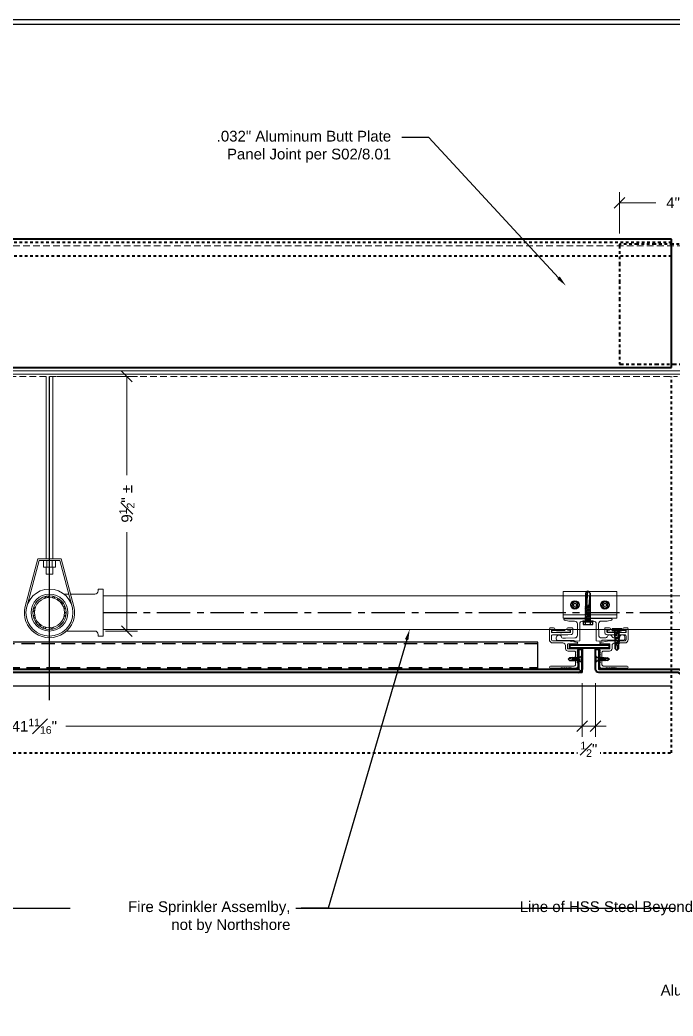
# Model space of a CAD drawing. Header units: inches. Extents: x -301 to 39679, y -468 to 370.
# Drawn here: x 547.36 to 571.7, y 8.37 to 45.5 of the extents above; entities that cross this region are included whole.
import ezdxf
from ezdxf import colors
from ezdxf.entities.mleader import LeaderData, LeaderLine
from ezdxf.enums import TextEntityAlignment as Align
from ezdxf.math import Vec2, Vec3

# ---------------------------------------------------------------- set-up
doc = ezdxf.new("R2010")
doc.units = ezdxf.units.IN
doc.header["$MEASUREMENT"] = 0
for name, pattern in [('CENTER', [2, 1.25, -0.25, 0.25, -0.25]), ('DASHED', [0.75, 0.5, -0.25]), ('DASHED2', [0.375, 0.25, -0.125]), ('HIDDEN2', [0.1875, 0.125, -0.0625]), ('PHANTOM2', [1.25, 0.625, -0.125, 0.125, -0.125, 0.125, -0.125])]:
    doc.linetypes.add(name, pattern=pattern)
doc.layers.get('Defpoints').update_dxf_attribs({"color": 3})
doc.layers.add('NSE-Border', color=156, linetype='Continuous', plot=False)
doc.layers.add('NSE-Construction', color=86, linetype='Continuous', plot=False)
for name, color, linetype, lineweight in [('NSE-By_Others', 252, 'Continuous', 0), ('NSE-Call-Outs', 51, 'Continuous', 13), ('NSE-Dimensions', 51, 'Continuous', 13), ('NSE-Flashing 01', 2, 'Continuous', 40), ('NSE-Furring 01', 30, 'Continuous', 18), ('NSE-Hardware', 111, 'Continuous', 25), ('NSE-Panels 01', 1, 'Continuous', 40), ('NSE-Title', 51, 'Continuous', 9)]:
    doc.layers.add(name, color=color, linetype=linetype, lineweight=lineweight)
doc.layers.add('NSE-Detail Border', color=7, linetype='Continuous')
doc.styles.add('004 - NSSM - Standard', font='arial.ttf', dxfattribs={"height": 0.4})
doc.styles.add('008 - NSSM - Standard', font='arial.ttf', dxfattribs={"height": 0.8})
doc.styles.add('3_0-0_TEXT', font='simplex.shx', dxfattribs={"width": 0.7, "height": 0.375})
doc.dimstyles.new('$$$FASTENER$$$', dxfattribs={"dimtxt": 0.375, "dimasz": 0, "dimexe": 0, "dimexo": 0, "dimgap": 0, "dimtad": 0, "dimtih": 1, "dimtoh": 1, "dimdec": 4, "dimzin": 3, "dimdsep": 46, "dimlunit": 4, "dimtxsty": '3_0-0_TEXT', "dimblk": 'NONE', "dimcen": 0, "dimclrd": 256, "dimclre": 256, "dimclrt": 256, "dimadec": 0, "dimazin": 0, "dimtfac": 0.375, "dimtdec": 4, "dimtofl": 0, "dimtmove": 1, "dimatfit": 3, "dimldrblk": 'NONE', "dimfxl": 1, "dimtolj": 1, "dimtzin": 0, "dimarcsym": 0})
doc.dimstyles.new('004 - NSSM - Standard', dxfattribs={"dimtxt": 0.4, "dimasz": 0.4, "dimexe": 0.4, "dimexo": 0.4, "dimgap": 0.4, "dimtad": 0, "dimtih": 1, "dimtoh": 1, "dimdec": 4, "dimzin": 3, "dimdsep": 46, "dimlunit": 4, "dimtxsty": '004 - NSSM - Standard', "dimblk": 'OBLIQUE', "dimcen": 0.4, "dimclrd": 256, "dimclre": 256, "dimclrt": 256, "dimadec": 0, "dimazin": 0, "dimtfac": 0.7, "dimtdec": 4, "dimtmove": 1, "dimatfit": 2, "dimfxl": 1, "dimtfill": 1, "dimtfillclr": 11, "dimfrac": 1, "dimtolj": 1, "dimtzin": 0, "dimlwd": 0, "dimlwe": 0, "dimarcsym": 0})
doc.dimstyles.new('004 - NSSM - Standard$0', dxfattribs={"dimtxt": 0.4, "dimasz": 0.4, "dimexe": 0.4, "dimexo": 0.4, "dimgap": 0.4, "dimtad": 0, "dimdec": 4, "dimzin": 3, "dimdsep": 46, "dimlunit": 5, "dimtxsty": '004 - NSSM - Standard', "dimblk": 'OBLIQUE', "dimcen": 0.4, "dimclrd": 256, "dimclre": 256, "dimclrt": 256, "dimazin": 0, "dimtfac": 0.7, "dimtdec": 4, "dimtmove": 1, "dimatfit": 2, "dimfxl": 1, "dimtfill": 1, "dimtfillclr": 11, "dimfrac": 1, "dimtolj": 1, "dimtzin": 0, "dimlwd": 0, "dimlwe": 0, "dimarcsym": 0})
pattern_1 = [(45, (0, 1.5), (-0.13258252, 0.13258252), []), (45, (0.08839, 1.5), (-0.13258252, 0.13258252), [])]

# ---------------------------------------------------------------- blocks, each defined once
blk = doc.blocks.new('*U338')
blk.add_wipeout([(32.6456, 1.1293), (32.6456, 0), (0, 0), (0, 11.3125), (32.6875, 11.3125), (32.6875, 0), (32.6456, 0), (32.6456, 11.2706), (0.0419, 11.2706), (0.0419, 1.1293)])
at = {"layer": 'Defpoints', "ltscale": 0.0625}
blk.add_lwpolyline([(0.0419, 1.1293), (32.6456, 1.1293), (32.6456, 11.2706), (0.0419, 11.2706)], close=True, dxfattribs=at)
at = {"layer": 'NSE-Border', "ltscale": 0.0625}
blk.add_lwpolyline([(0, 0), (32.6875, 0), (32.6875, 11.3125), (0, 11.3125)], close=True, dxfattribs=at)
at = {"layer": 'Defpoints', "style": '008 - NSSM - Standard'}
blk.add_attdef('DETAIL_NUMBER', text='', height=0.2179, dxfattribs=at).set_placement((0.625, 0.5668), align=Align.MIDDLE_CENTER)
at = {"layer": 'NSE-Title', "style": '004 - NSSM - Standard'}
for tag, p in [('DETAIL_DESCRIPTION', (1.1292, 0.6197)), ('ARCH_REF', (2.1968, 0.3884))]:
    blk.add_attdef(tag, p, '', height=0.1341, dxfattribs=at)
blk = doc.blocks.new('*U110')
at = {"linetype": 'Continuous'}
blk.add_lwpolyline([(0.642, -1.543), (0.77, -1.543, 0.414214), (0.9, -1.413), (0.9, -1.041, -0.414214), (1, -0.941), (1.109, -0.941, 0.414214), (1.205, -0.845), (1.205, -0.616, -0.414214), (1.255, -0.566), (1.71, -0.566, -0.414214), (1.76, -0.616), (1.76, -1.503, 1), (1.84, -1.503), (1.84, -1.121, 0.302776), (1.827, -1.103, -0.666667), (1.827, -1.08, 0.666667), (1.827, -1.043, -0.666667), (1.827, -1.02, 0.666667), (1.827, -0.983, -0.666667), (1.827, -0.96, 0.666667), (1.827, -0.923, -0.666667), (1.827, -0.9, 0.666667), (1.827, -0.863, -0.666667), (1.827, -0.84, 0.666667), (1.827, -0.803, -0.666667), (1.827, -0.78, 0.666667), (1.827, -0.743, -0.666667), (1.827, -0.72, 0.302776), (1.84, -0.701), (1.84, -0.539, 0.198912), (1.835, -0.528), (1.797, -0.491, 0.198912), (1.786, -0.486), (1.654, -0.486, 0.302776), (1.636, -0.498, -0.666667), (1.612, -0.498, 0.666667), (1.576, -0.498, -0.666667), (1.552, -0.498, 0.666667), (1.516, -0.498, -0.666667), (1.492, -0.498, 0.666667), (1.456, -0.498, -0.666667), (1.432, -0.498, 0.666667), (1.396, -0.498, -0.666667), (1.372, -0.498, 0.666667), (1.336, -0.498, -0.666667), (1.312, -0.498, 0.666667), (1.276, -0.498, -0.666667), (1.252, -0.498, 0.666667), (1.216, -0.498, -0.666667), (1.192, -0.498, 0.302776), (1.174, -0.486), (1.141, -0.486, 0.414214), (1.125, -0.502), (1.125, -0.845, -0.414214), (1.109, -0.861), (0.948, -0.861, -0.414214), (0.932, -0.845), (0.932, -0.58, 0.045635), (0.931, -0.577), (0.917, -0.5, 0.832406), (0.883, -0.5), (0.82, -0.843, 0.045635), (0.82, -0.845), (0.82, -1.413, -0.414214), (0.77, -1.463), (0.642, -1.463, -0.414214), (0.592, -1.413), (0.592, -0.861, 0.01996), (0.592, -0.86), (0.581, -0.719, 0.391021), (0.531, -0.673), (0.354, -0.673, 0.414214), (0.338, -0.689), (0.338, -0.849, 1), (0.418, -0.849), (0.418, -0.769, -0.414214), (0.434, -0.753), (0.496, -0.753, -0.414214), (0.512, -0.769), (0.512, -1.086, 0.262938), (0.52, -1.1, -0.564932), (0.52, -1.125, 0.262938), (0.512, -1.139), (0.512, -1.447, -0.414214), (0.496, -1.463), (0.434, -1.463, -0.414214), (0.418, -1.447), (0.418, -1.383, 1), (0.338, -1.383), (0.338, -1.493, 0.414214), (0.388, -1.543), (0.706, -1.543)], format="xyb", dxfattribs=at)
at = {"linetype": 'DASHED', "lineweight": 0, "transparency": 16777216}
blk.add_lwpolyline([(0.496, -0.772), (0.496, -1.452), (0.434, -1.452), (0.434, -0.772)], close=True, dxfattribs=at)
blk = doc.blocks.new('*U158')
at = {"transparency": 16777216}
blk.add_lwpolyline([(0.798, -0.617), (0.806, -0.625), (0.798, -0.632), (0.806, -0.64), (0.798, -0.647), (0.806, -0.655), (0.798, -0.662), (0.806, -0.67), (0.798, -0.677), (0.806, -0.685), (0.798, -0.692), (0.806, -0.7), (0.798, -0.707), (0.806, -0.715), (0.798, -0.722), (0.806, -0.73), (0.798, -0.737), (0.806, -0.745), (0.798, -0.752), (0.806, -0.76), (0.798, -0.767), (0.806, -0.775), (0.798, -0.782), (0.806, -0.79), (0.798, -0.797), (0.806, -0.805), (0.798, -0.812), (0.806, -0.82), (0.798, -0.827), (0.806, -0.835), (0.798, -0.842), (0.806, -0.85), (0.798, -0.857), (0.806, -0.865), (0.798, -0.872), (0.806, -0.88), (0.798, -0.887), (0.806, -0.895), (0.798, -0.902), (0.806, -0.91), (0.798, -0.917), (0.806, -0.925), (0.798, -0.932), (0.806, -0.94), (0.798, -0.947), (0.806, -0.955), (0.798, -0.962), (0.806, -0.97), (0.798, -0.977), (0.806, -0.985), (0.798, -0.992), (0.806, -1), (0.798, -1.007), (0.806, -1.015), (0.798, -1.022), (0.806, -1.03), (0.798, -1.037), (0.806, -1.045), (0.798, -1.052), (0.806, -1.06), (0.798, -1.067), (0.806, -1.075), (0.798, -1.082), (0.806, -1.09), (0.798, -1.097), (0.806, -1.105), (0.798, -1.112), (0.806, -1.12), (0.798, -1.127), (0.806, -1.135), (0.798, -1.142), (0.806, -1.15), (0.798, -1.157), (0.806, -1.165), (0.806, -1.187), (0.789, -1.35, -0.383421), (0.761, -1.375), (0.716, -1.375, -0.918526), (0.679, -1.179, 0.337188), (0.716, -1.131), (0.716, -0.948, 0.337188), (0.679, -0.9, -0.760886), (0.679, -0.707, 0.337188), (0.716, -0.659), (0.716, -0.497, 0.414214), (0.616, -0.397), (0.19, -0.397, 0.414214), (0.09, -0.497), (0.09, -0.71), (0.055, -0.875, -0.900068), (0, -0.87), (0, -0.015, 1), (0, 0.015), (0, 0.87, -0.900068), (0.055, 0.875), (0.09, 0.71), (0.09, 0.497, 0.414214), (0.19, 0.397), (0.616, 0.397, 0.414214), (0.716, 0.497), (0.716, 0.835, 1), (0.716, 0.855), (0.716, 0.869, 1), (0.716, 0.889), (0.716, 0.943, 0.337188), (0.679, 0.991, -0.873386), (0.706, 1.187), (0.761, 1.187, -0.383421), (0.789, 1.163), (0.806, 1), (0.806, 0.513), (0.836, 0.513), (0.836, 0.397), (0.825, 0.307), (0.19, 0.307, 0.414214), (0.09, 0.207), (0.09, 0.015, 1), (0.09, -0.015), (0.09, -0.207, 0.414214), (0.19, -0.307), (0.825, -0.307), (0.836, -0.397), (0.836, -0.513), (0.806, -0.513), (0.806, -0.55), (0.798, -0.557), (0.806, -0.565), (0.798, -0.572), (0.806, -0.58), (0.798, -0.587), (0.806, -0.595), (0.798, -0.602), (0.806, -0.61)], format="xyb", close=True, dxfattribs=at)
blk = doc.blocks.new('_None')
blk = doc.blocks.new('_Oblique')
at = {"color": 0, "linetype": 'ByBlock', "lineweight": -2}
blk.add_line((-0.5, -0.5), (0.5, 0.5), dxfattribs=at)
blk = doc.blocks.new('*D361')
at = {"layer": 'Defpoints', "color": 0, "transparency": 16777216}
for p in [(526.607, 21.175), (568.308, 21.177), (568.308, 19.176)]:
    blk.add_point(p, dxfattribs=at)
at = {"layer": 'NSE-Dimensions', "lineweight": 0, "transparency": 16777216}
for p, q in [((526.607, 20.775), (526.607, 18.776)), ((568.308, 20.777), (568.308, 18.776)), ((526.607, 19.176), (545.845, 19.176)), ((568.308, 19.176), (549.07, 19.176))]:
    blk.add_line(p, q, dxfattribs=at)
at = {"layer": 'NSE-Dimensions', "lineweight": 0, "transparency": 16777216, "xscale": 0.4, "yscale": 0.4, "zscale": 0.4, "rotation": 180}
blk.add_blockref('_Oblique', (526.607, 19.176), dxfattribs=at)
at = {"layer": 'NSE-Dimensions', "lineweight": 0, "transparency": 16777216, "xscale": 0.4, "yscale": 0.4, "zscale": 0.4}
blk.add_blockref('_Oblique', (568.308, 19.176), dxfattribs=at)
at = {"layer": 'NSE-Dimensions', "transparency": 16777216, "insert": (547.457, 19.176), "char_height": 0.4, "attachment_point": 5, "style": '004 - NSSM - Standard', "bg_fill": 3, "box_fill_scale": 1.25, "bg_fill_color": 256, "bg_fill_true_color": 13158600, "bg_fill_transparency": 0}
blk.add_mtext('\\A1;FV 41{\\H0.7x;\\S11#16;}"', dxfattribs=at)
blk = doc.blocks.new('*U374')
blk.add_lwpolyline([(0, 0), (37.81, 0), (37.81, 1), (0, 1)], close=True)
at = {"linetype": 'DASHED'}
blk.add_lwpolyline([(0, 0.062), (37.81, 0.062), (37.81, 0.938), (0, 0.938)], close=True, dxfattribs=at)
blk = doc.blocks.new('*D359')
at = {"layer": 'Defpoints', "color": 0, "transparency": 16777216}
for p in [(568.308, 21.181), (568.808, 21.175), (568.808, 19.176)]:
    blk.add_point(p, dxfattribs=at)
at = {"layer": 'NSE-Dimensions', "lineweight": 0, "transparency": 16777216}
for p, q in [((568.308, 20.781), (568.308, 18.776)), ((568.808, 20.775), (568.808, 18.776)), ((568.308, 19.176), (567.908, 19.176)), ((568.308, 19.176), (568.808, 19.176)), ((568.808, 19.176), (569.208, 19.176))]:
    blk.add_line(p, q, dxfattribs=at)
at = {"layer": 'NSE-Dimensions', "lineweight": 0, "transparency": 16777216, "xscale": 0.4, "yscale": 0.4, "zscale": 0.4}
blk.add_blockref('_Oblique', (568.308, 19.176), dxfattribs=at)
at = {"layer": 'NSE-Dimensions', "lineweight": 0, "transparency": 16777216, "xscale": 0.4, "yscale": 0.4, "zscale": 0.4, "rotation": 180}
blk.add_blockref('_Oblique', (568.808, 19.176), dxfattribs=at)
at = {"layer": 'NSE-Dimensions', "transparency": 16777216, "insert": (568.558, 18.314), "char_height": 0.4, "attachment_point": 5, "style": '004 - NSSM - Standard', "bg_fill": 3, "box_fill_scale": 1.25, "bg_fill_color": 256, "bg_fill_true_color": 13158600, "bg_fill_transparency": 0}
blk.add_mtext('\\A1;{\\H0.7x;\\S1#2;}"', dxfattribs=at)
blk = doc.blocks.new('*D363')
at = {"layer": 'Defpoints', "color": 0, "transparency": 16777216}
for p in [(548.332, 32.208), (550.145, 22.723), (551.341, 22.723)]:
    blk.add_point(p, dxfattribs=at)
at = {"layer": 'NSE-Dimensions', "lineweight": 0, "transparency": 16777216}
for p, q in [((548.732, 32.208), (551.741, 32.208)), ((551.341, 32.208), (551.341, 28.529)), ((551.341, 22.723), (551.341, 26.402)), ((550.545, 22.723), (551.741, 22.723))]:
    blk.add_line(p, q, dxfattribs=at)
at = {"layer": 'NSE-Dimensions', "lineweight": 0, "transparency": 16777216, "xscale": 0.4, "yscale": 0.4, "zscale": 0.4}
for p, rotation in [((551.341, 32.208), 90), ((551.341, 22.723), 270)]:
    blk.add_blockref('_Oblique', p, dxfattribs=dict(at, rotation=rotation))
at = {"layer": 'NSE-Dimensions', "transparency": 16777216, "insert": (551.341, 27.466), "char_height": 0.4, "attachment_point": 5, "rotation": 90, "style": '004 - NSSM - Standard', "bg_fill": 3, "box_fill_scale": 1.25, "bg_fill_color": 256, "bg_fill_true_color": 13158600, "bg_fill_transparency": 0}
blk.add_mtext('\\A1;9{\\H0.7x;\\S1#2;}" %%P', dxfattribs=at)
blk = doc.blocks.new('Bolt Head')
blk.add_lwpolyline([(0.25, 0), (0.125, 0.217), (-0.125, 0.217), (-0.25, 0), (-0.125, -0.217), (0.125, -0.217)], close=True)
for radius in [0.312, 0.125]:
    blk.add_circle((0, 0), radius)
blk = doc.blocks.new('*D397')
at = {"layer": 'Defpoints', "color": 0, "transparency": 16777216}
for p in [(569.7, 38.684), (569.7, 37.137), (573.7, 37.137)]:
    blk.add_point(p, dxfattribs=at)
at = {"layer": 'NSE-Dimensions', "lineweight": 0, "transparency": 16777216}
for p, q in [((569.7, 37.537), (569.7, 39.084)), ((573.7, 37.537), (573.7, 39.084)), ((569.7, 38.684), (571.062, 38.684)), ((573.7, 38.684), (572.338, 38.684))]:
    blk.add_line(p, q, dxfattribs=at)
at = {"layer": 'NSE-Dimensions', "lineweight": 0, "transparency": 16777216, "xscale": 0.4, "yscale": 0.4, "zscale": 0.4, "rotation": 180}
blk.add_blockref('_Oblique', (569.7, 38.684), dxfattribs=at)
at = {"layer": 'NSE-Dimensions', "lineweight": 0, "transparency": 16777216, "xscale": 0.4, "yscale": 0.4, "zscale": 0.4}
blk.add_blockref('_Oblique', (573.7, 38.684), dxfattribs=at)
at = {"layer": 'NSE-Dimensions', "transparency": 16777216, "insert": (571.7, 38.684), "char_height": 0.4, "attachment_point": 5, "style": '004 - NSSM - Standard', "bg_fill": 3, "box_fill_scale": 1.25, "bg_fill_color": 256, "bg_fill_true_color": 13158600, "bg_fill_transparency": 0}
blk.add_mtext('\\A1;4"', dxfattribs=at)
blk = doc.blocks.new('*U31')
for points in [[(-0.011, 0.18), (-0.011, -0.18)], [(0.052, -0.18), (0.052, 0.18)]]:
    blk.add_lwpolyline(points)
for centre, start, end in [((0.02, 0.117), 63.732, 116.268), ((0.02, -0.117), 243.732, 296.268)]:
    blk.add_arc(centre, 0.0706, start, end)
for points in [[(0.052, 0.065), (0.735, 0.065), (0.802, 0), (0.735, -0.065), (0.052, -0.065), (0.052, 0.065)], [(0.735, 0.065), (0.607, 0.037), (0.569, 0), (0.607, -0.037), (0.735, -0.065)], [(0.607, 0.037), (0.802, 0)]]:
    blk.add_leader(points, dimstyle='$$$FASTENER$$$')
at = {"has_arrowhead": 0}
for points in [[(0.081, 0.065), (0.089, 0.095), (0.14, -0.095), (0.148, -0.065)], [(0.143, 0.065), (0.151, 0.095), (0.202, -0.095), (0.21, -0.065)], [(0.206, 0.065), (0.214, 0.095), (0.265, -0.095), (0.273, -0.065)], [(0.268, 0.065), (0.276, 0.095), (0.327, -0.095), (0.335, -0.065)], [(0.331, 0.065), (0.339, 0.095), (0.39, -0.095), (0.398, -0.065)], [(0.393, 0.065), (0.401, 0.095), (0.452, -0.095), (0.46, -0.065)], [(0.456, 0.065), (0.464, 0.095), (0.515, -0.095), (0.523, -0.065)], [(0.518, 0.065), (0.526, 0.095), (0.577, -0.095), (0.585, -0.065)], [(0.052, 0), (0.077, -0.095), (0.085, -0.065)]]:
    blk.add_leader(points, dimstyle='$$$FASTENER$$$', dxfattribs=at)
blk = doc.blocks.new('*U30')
blk.add_lwpolyline([(0.035, -0.125), (0.035, 0.125), (0.052, 0.125), (0.052, -0.125)], close=True)
for points in [[(0.052, 0.11), (0.136, 0.05), (0.5, 0.05), (0.552, 0), (0.5, -0.05), (0.136, -0.05), (0.052, -0.11), (0.052, 0.11)], [(0.5, 0.05), (0.402, 0.029), (0.373, 0), (0.402, -0.029), (0.5, -0.05)], [(0.402, 0.029), (0.552, 0)]]:
    blk.add_leader(points, dimstyle='$$$FASTENER$$$')
at = {"has_arrowhead": 0}
for points in [[(0.143, 0.05), (0.148, 0.069), (0.184, -0.063), (0.187, -0.051)], [(0.175, 0.05), (0.18, 0.069), (0.215, -0.063), (0.218, -0.051)], [(0.206, 0.05), (0.211, 0.069), (0.246, -0.063), (0.25, -0.051)], [(0.237, 0.05), (0.242, 0.069), (0.278, -0.063), (0.281, -0.051)], [(0.268, 0.05), (0.273, 0.069), (0.309, -0.063), (0.312, -0.051)], [(0.3, 0.05), (0.305, 0.069), (0.34, -0.063), (0.343, -0.051)], [(0.331, 0.05), (0.336, 0.069), (0.371, -0.063), (0.375, -0.051)], [(0.362, 0.05), (0.367, 0.069), (0.403, -0.063), (0.406, -0.051)], [(0.136, 0), (0.153, -0.063), (0.156, -0.051)]]:
    blk.add_leader(points, dimstyle='$$$FASTENER$$$', dxfattribs=at)
blk = doc.blocks.new('*U372')
blk.add_lwpolyline([(41.576, -0.123), (0.125, -0.125), (0.125, -0.876), (0, -0.876), (0, -0.125, -0.414214), (0.125, 0), (41.576, 0.002, -0.414214), (41.701, -0.123)], format="xyb")
blk.add_lwpolyline([(41.576, -0.123), (41.576, -0.874), (41.701, -0.873), (41.701, -0.123)])
at = {"layer": 'Defpoints'}
for p, q in [((0, 0), (0.185, -0.185)), ((41.701, 0.002), (41.516, -0.183)), ((0.125, -0.876), (0.178, -0.876)), ((41.576, -0.874), (41.523, -0.874))]:
    blk.add_line(p, q, dxfattribs=at)
for points in [[(0.125, 0), (0, 0), (0, -0.125)], [(41.576, 0.002), (41.701, 0.002), (41.701, -0.123)]]:
    blk.add_lwpolyline(points, dxfattribs=at)
at = {"layer": 'NSE-Hardware', "xscale": -1, "rotation": 180}
blk.add_blockref('*U30', (-0.035, -0.501), dxfattribs=at)
at = {"layer": 'NSE-Hardware', "xscale": -1}
blk.add_blockref('*U30', (41.736, -0.499), dxfattribs=at)
blk = doc.blocks.new('*U149')
for p, q in [((-0.061, 0.09), (0.028, 0.09)), ((-0.061, -0.09), (0.028, -0.09))]:
    blk.add_line(p, q)
for points in [[(0.028, 0.181), (-0.061, 0.181, 0.414214), (-0.073, 0.168), (-0.073, -0.168, 0.414214), (-0.061, -0.18), (0.028, -0.18)], [(-0.073, 0.103, 0.414214), (-0.061, 0.09, 0.414214), (-0.073, 0.078)], [(-0.073, -0.078, 0.414214), (-0.061, -0.09, 0.414214), (-0.073, -0.103)]]:
    blk.add_lwpolyline(points, format="xyb")
blk.add_lwpolyline([(0.052, 0.196), (0.028, 0.196), (0.028, -0.196), (0.052, -0.196)], close=True)
for points in [[(0.052, 0.08), (1.094, 0.08), (1.177, 0), (1.094, -0.08), (0.052, -0.08), (0.052, 0.08)], [(1.094, 0.08), (0.628, 0.038), (0.59, 0), (0.628, -0.038), (1.094, -0.08)], [(0.628, 0.038), (1.177, 0)]]:
    blk.add_leader(points, dimstyle='$$$FASTENER$$$')
at = {"has_arrowhead": 0}
for points in [[(0.057, 0.08), (0.064, 0.108), (0.122, -0.108), (0.13, -0.08)], [(0.099, 0.08), (0.106, 0.108), (0.164, -0.108), (0.171, -0.08)], [(0.14, 0.08), (0.148, 0.108), (0.206, -0.108), (0.213, -0.08)], [(0.182, 0.08), (0.189, 0.108), (0.247, -0.108), (0.255, -0.08)], [(0.224, 0.08), (0.231, 0.108), (0.289, -0.108), (0.296, -0.08)], [(0.265, 0.08), (0.273, 0.108), (0.331, -0.108), (0.338, -0.08)], [(0.307, 0.08), (0.314, 0.108), (0.372, -0.108), (0.38, -0.08)], [(0.349, 0.08), (0.356, 0.108), (0.414, -0.108), (0.421, -0.08)], [(0.39, 0.08), (0.398, 0.108), (0.456, -0.108), (0.463, -0.08)], [(0.432, 0.08), (0.439, 0.108), (0.497, -0.108), (0.505, -0.08)], [(0.474, 0.08), (0.481, 0.108), (0.539, -0.108), (0.546, -0.08)], [(0.515, 0.08), (0.523, 0.108), (0.581, -0.108), (0.588, -0.08)], [(0.557, 0.08), (0.564, 0.108), (0.622, -0.108), (0.63, -0.08)], [(0.599, 0.08), (0.606, 0.108), (0.664, -0.108), (0.671, -0.08)], [(0.052, 0), (0.081, -0.108), (0.088, -0.08)]]:
    blk.add_leader(points, dimstyle='$$$FASTENER$$$', dxfattribs=at)

msp = doc.modelspace()

# ---------------------------------------------------------------- hatches: boundary and pattern name
at = {"layer": 'NSE-By_Others'}
h = msp.add_hatch(dxfattribs=at)
h.set_pattern_fill('ANSI32', color=256, scale=0.5)
h.set_pattern_definition(pattern_1)
h.paths.add_polyline_path([(548.45744, 23.97323), (548.45744, 24.03573, 0.41421356), (547.83244, 23.41073, 0.41421356), (548.45744, 22.78573), (548.45744, 22.84823, -0.41421356), (547.89494, 23.41073, -0.41421356)])
h = msp.add_hatch(dxfattribs=at)
h.set_pattern_fill('ANSI32', color=256, scale=0.5)
h.set_pattern_definition(pattern_1)
h.paths.add_polyline_path([(548.45744, 24.03573), (548.45744, 23.97323, -0.41421356), (549.01994, 23.41073, -0.41421356), (548.45744, 22.84823), (548.45744, 22.78573, 0.41421356), (549.08244, 23.41073, 0.41421356)])

# ---------------------------------------------------------------- linework, layer by layer
at = {"layer": 'NSE-By_Others', "linetype": 'DASHED2'}
for p, q in [((577.34944, 37.07568), (526.7122, 37.07568)), ((525.96258, 32.20834), (571.86312, 32.20834))]:
    msp.add_line(p, q, dxfattribs=at)
at = {"layer": 'NSE-By_Others', "linetype": 'Continuous'}
for p, q in [((575.28997, 32.42051), (526.4622, 32.42051)), ((575.28034, 32.29544), (523.4622, 32.29544))]:
    msp.add_line(p, q, dxfattribs=at)
at = {"layer": 'NSE-By_Others'}
for p, q in [((548.33244, 25.41073), (548.33244, 32.20834)), ((548.58244, 25.41073), (548.58244, 32.20834)), ((547.54793, 23.63811), (548.01994, 25.41073)), ((547.60833, 23.62203), (548.06798, 25.34823)), ((548.01994, 25.41073), (548.89494, 25.41073)), ((548.06798, 25.34823), (548.84691, 25.34823)), ((548.35859, 25.34823), (548.35859, 25.09823)), ((548.5563, 25.34823), (548.5563, 25.09823)), ((549.30656, 23.62203), (548.84691, 25.34823)), ((549.36695, 23.63811), (548.89494, 25.41073)), ((548.33244, 24.84823), (548.33244, 25.09823)), ((548.58244, 24.84823), (548.58244, 25.09823)), ((548.33244, 24.84823), (548.58244, 24.84823)), ((550.26994, 24.28573), (550.45744, 24.28573)), ((550.26994, 24.28573), (550.26994, 24.22323)), ((550.45744, 24.28573), (550.45744, 22.53573)), ((548.99871, 24.09823), (549.17975, 24.09823)), ((549.24443, 24.09823), (550.14494, 24.09823)), ((550.45744, 24.03573), (574.15173, 24.03573)), ((549.09482, 22.72323), (550.14494, 22.72323)), ((550.45744, 22.78573), (574.14557, 22.78573)), ((550.26994, 22.59823), (550.26994, 22.53573)), ((550.26994, 22.53573), (550.45744, 22.53573))]:
    msp.add_line(p, q, dxfattribs=at)
msp.add_lwpolyline([(548.67666, 25.09823), (548.23823, 25.09823), (548.23823, 25.34823), (548.67666, 25.34823)], close=True, dxfattribs=at)
for radius in [0.875, 0.6875, 0.625, 0.5625]:
    msp.add_circle((548.45744, 23.41073), radius, dxfattribs=at)
for centre, radius, start, end in [((550.14494, 24.22323), 0.125, 270, 0), ((548.45744, 23.41073), 0.9375, 165.963757, 14.036243), ((550.14494, 22.59823), 0.125, 0, 90)]:
    msp.add_arc(centre, radius, start, end, dxfattribs=at)
at = {"layer": 'NSE-Flashing 01', "linetype": 'PHANTOM2', "ltscale": 0.25}
msp.add_lwpolyline([(569.70011, 32.67041), (573.70011, 32.67041), (573.70011, 37.13695), (569.70011, 37.13695)], close=True, dxfattribs=at)
at = {"layer": 'NSE-Furring 01'}
for points in [[(567.5992, 24.19606), (567.5992, 23.20106), (569.5992, 23.20106), (569.5992, 24.19606)], [(567.5992, 24.19606), (569.5992, 24.19606)], [(567.5992, 23.32606), (569.5992, 23.32606)]]:
    msp.add_lwpolyline(points, dxfattribs=at)
at = {"layer": 'NSE-Panels 01'}
for p, q in [((571.63761, 37.32568), (526.7122, 37.32568)), ((571.63761, 32.54541), (571.63761, 37.32568)), ((568.30787, 22.05248), (568.18287, 22.05248)), ((568.18287, 21.30248), (568.18287, 22.05248)), ((568.30787, 21.30248), (568.30787, 22.05248))]:
    msp.add_line(p, q, dxfattribs=at)
at = {"layer": 'NSE-Panels 01', "color": 9, "linetype": 'HIDDEN2', "ltscale": 0.25}
for p, q in [((571.63761, 37.20068), (526.7122, 37.20068)), ((571.63761, 36.70068), (526.7122, 36.70068)), ((571.63761, 18.18073), (571.63761, 32.20834))]:
    msp.add_line(p, q, dxfattribs=at)
at = {"layer": 'NSE-Panels 01'}
msp.add_lwpolyline([(526.7122, 37.32568), (526.7122, 32.54541), (571.63761, 32.54541)], dxfattribs=at)
msp.add_lwpolyline([(567.85508, 22.08336), (567.85467, 22.20836), (569.32287, 22.20836), (569.32329, 22.08336)], close=True, dxfattribs=at)
msp.add_arc((568.18287, 21.30248), 0.125, 270, 0, dxfattribs=at)

# ---------------------------------------------------------------- block references
at = {"layer": 'NSE-Furring 01', "xscale": -1}
for name, p, rotation in [('*U158', (568.52869, 23.18135), 90.19061357081452), ('*U110', (568.48375, 23.17885), 90)]:
    msp.add_blockref(name, p, dxfattribs=dict(at, rotation=rotation))
at = {"layer": 'NSE-Furring 01', "rotation": 270}
msp.add_blockref('*U110', (568.63199, 23.17885), dxfattribs=at)
at = {"layer": 'NSE-Hardware'}
for name, p, rotation in [('*U149', (568.52914, 23.03973), 90), ('*U31', (569.6046, 22.79468), 270.1906135708144)]:
    msp.add_blockref(name, p, dxfattribs=dict(at, rotation=rotation))
at = {"layer": 'NSE-Hardware', "xscale": 0.5000000000000001, "yscale": 0.5000000000000001, "zscale": 0.5000000000000001}
for p, rotation in [((568.03943, 23.69856), 147.4972889925075), ((569.15897, 23.69606), 327.4972889925074)]:
    msp.add_blockref('Bolt Head', p, dxfattribs=dict(at, rotation=rotation))
at = {"layer": 'NSE-Hardware'}
msp.add_blockref('*U30', (568.77319, 21.67748), dxfattribs=at)

# ---------------------------------------------------------------- leaders
at = {"layer": 'NSE-Call-Outs'}
ml = msp.add_multileader_mtext('Standard', dxfattribs=at)
ml.set_content('Line of HSS Steel Beyond', color=256, style='004 - NSSM - Standard')
ml.set_leader_properties(color=256)
ml.build(insert=Vec2(0, 0))
ml.multileader.update_dxf_attribs({"dogleg_length": 1, "arrow_head_size": 0.4})
ctx = ml.context
ctx.base_point, ctx.char_height, ctx.arrow_head_size, ctx.landing_gap_size, ctx.plane_origin = Vec3(565.66714, 12.39088), 0.4, 0.4, 0.4, Vec3(551.7732, 24.84266)
ctx.text_align_type = 2
notes = []
notes.append((ctx, [(0, (1, 1, 0), (573.84722, 12.39088), (-1, 0), 1, [(0, [(577.87755, 16.68886)], 0, [])])]))
ctx.mtext.insert, ctx.mtext.width, ctx.mtext.defined_height, ctx.mtext.alignment, ctx.mtext.flow_direction = Vec3(572.44722, 12.64968), 8, 1.61676, 3, 5
ctx.mtext.has_bg_fill, ctx.mtext.bg_color, ctx.mtext.bg_scale_factor, ctx.mtext.bg_transparency, ctx.mtext.use_window_bg_color = 1, -1027028792, 1.5, 0, 1
for ctx, leaders in notes:
    for number, flags, end, landing, length, lines in leaders:
        leader = LeaderData()
        leader.index, (leader.has_last_leader_line, leader.has_dogleg_vector, leader.attachment_direction) = number, flags
        leader.last_leader_point, leader.dogleg_vector, leader.dogleg_length = Vec3(end), Vec3(landing), length
        for number, points, colour, breaks in lines:
            line = LeaderLine()
            line.index, line.vertices, line.color, line.breaks = number, Vec3.list(points), colors.encode_raw_color(colour), breaks
            leader.lines.append(line)
        ctx.leaders.append(leader)

# ---------------------------------------------------------------- next in the draw order: linework, layer by layer
at = {"layer": 'NSE-Construction'}
msp.add_line((516.10095, 12.39088), (571.76261, 12.39088), dxfattribs=at)
at = {"layer": 'NSE-Panels 01'}
msp.add_lwpolyline([(571.92527, 21.30248), (598.28587, 4.13519), (598.69594, 4.76481), (598.80068, 4.69659), (598.39061, 4.06698, -0.41421356), (598.21765, 4.03045), (571.88816, 21.17748), (568.93287, 21.17748, -0.41421356), (568.80787, 21.30248), (568.80787, 22.05248), (568.93287, 22.05248), (568.93287, 21.30248)], format="xyb", close=True, dxfattribs=at)

# ---------------------------------------------------------------- next in the draw order: dimensions: what is measured, and where the dimension line sits
at = {"layer": 'NSE-Dimensions'}
dim = msp.add_linear_dim(base=(568.30787, 19.17616), p1=(526.60701, 21.17515), p2=(568.30787, 21.17725), text='FV <>', dimstyle='004 - NSSM - Standard$0', override={"dimpost": '"'}, dxfattribs=at)
dim.commit()
dim.dimension.update_dxf_attribs({"geometry": '*D361', "text_midpoint": (547.45744, 19.17616)})

# ---------------------------------------------------------------- next in the draw order: leaders
at = {"layer": 'NSE-Call-Outs'}
ml = msp.add_multileader_mtext('Standard', dxfattribs=at)
ml.set_content('.032" Aluminum Butt Plate\\PPanel Joint per S02/8.01', color=256, style='004 - NSSM - Standard')
ml.set_leader_properties(color=256)
ml.build(insert=Vec2(0, 0))
ml.multileader.update_dxf_attribs({"dogleg_length": 1, "arrow_head_size": 0.4})
ctx = ml.context
ctx.base_point, ctx.char_height, ctx.arrow_head_size, ctx.landing_gap_size, ctx.plane_origin = Vec3(554.36324, 41.11213), 0.4, 0.4, 0.4, Vec3(536.89645, 52.22669)
ctx.text_align_type = 2
notes = []
notes.append((ctx, [(0, (1, 1, 0), (562.59298, 41.11213), (-1, 0), 1, [(0, [(567.70011, 35.59969)], 0, [])])]))
ctx.mtext.insert, ctx.mtext.width, ctx.mtext.defined_height, ctx.mtext.alignment, ctx.mtext.flow_direction = Vec3(561.19298, 41.36765), 8, 1.61676, 3, 5
ctx.mtext.has_bg_fill, ctx.mtext.bg_color, ctx.mtext.bg_scale_factor, ctx.mtext.bg_transparency, ctx.mtext.use_window_bg_color = 1, -1027028792, 1.5, 0, 1
for ctx, leaders in notes:
    for number, flags, end, landing, length, lines in leaders:
        leader = LeaderData()
        leader.index, (leader.has_last_leader_line, leader.has_dogleg_vector, leader.attachment_direction) = number, flags
        leader.last_leader_point, leader.dogleg_vector, leader.dogleg_length = Vec3(end), Vec3(landing), length
        for number, points, colour, breaks in lines:
            line = LeaderLine()
            line.index, line.vertices, line.color, line.breaks = number, Vec3.list(points), colors.encode_raw_color(colour), breaks
            leader.lines.append(line)
        ctx.leaders.append(leader)

# ---------------------------------------------------------------- next in the draw order: linework, layer by layer
at = {"layer": 'NSE-Construction'}
msp.add_line((548.45744, 20.1495), (548.45744, 32.20834), dxfattribs=at)
msp.add_lwpolyline([(568.30787, 21.30248), (568.30787, 21.17725)], dxfattribs=at)

# ---------------------------------------------------------------- next in the draw order: block references
at = {"layer": 'NSE-Hardware'}
msp.add_blockref('*U374', (528.84933, 21.3058), dxfattribs=at)
at = {"layer": 'NSE-Panels 01', "rotation": 180}
msp.add_blockref('*U372', (568.30787, 21.17725), dxfattribs=at)

# ---------------------------------------------------------------- next in the draw order: dimensions: what is measured, and where the dimension line sits
at = {"layer": 'NSE-Dimensions'}
dim = msp.add_linear_dim(base=(551.34069, 22.72323), p1=(548.33244, 32.20834), p2=(550.14494, 22.72323), angle=90, text='<> %%P', dimstyle='004 - NSSM - Standard$0', override={"dimpost": '"'}, dxfattribs=at)
dim.commit()
dim.dimension.update_dxf_attribs({"geometry": '*D363', "text_midpoint": (551.34069, 27.46579)})

# ---------------------------------------------------------------- next in the draw order: leaders
at = {"layer": 'NSE-Call-Outs'}
ml = msp.add_multileader_mtext('Standard', dxfattribs=at)
ml.set_content('\\A1;Fire Sprinkler Assemlby,\\Pnot by Northshore', color=256, style='004 - NSSM - Standard')
ml.set_leader_properties(color=256)
ml.build(insert=Vec2(0, 0))
ml.multileader.update_dxf_attribs({"dogleg_length": 1, "arrow_head_size": 0.4})
ctx = ml.context
ctx.base_point, ctx.char_height, ctx.arrow_head_size, ctx.landing_gap_size, ctx.plane_origin = Vec3(551.07944, 12.39088), 0.4, 0.4, 0.4, Vec3(535.44019, 12.5991)
ctx.text_align_type = 2
notes = []
notes.append((ctx, [(0, (1, 1, 0), (558.83906, 12.39088), (-1, 0), 1, [(0, [(561.88383, 22.78573)], 0, [])])]))
ctx.mtext.insert, ctx.mtext.width, ctx.mtext.defined_height, ctx.mtext.alignment, ctx.mtext.flow_direction = Vec3(557.43906, 12.64968), 8, 0.66324, 3, 5
ctx.mtext.has_bg_fill, ctx.mtext.bg_color, ctx.mtext.bg_scale_factor, ctx.mtext.bg_transparency, ctx.mtext.use_window_bg_color = 1, -1027028792, 1.5, 0, 1
for ctx, leaders in notes:
    for number, flags, end, landing, length, lines in leaders:
        leader = LeaderData()
        leader.index, (leader.has_last_leader_line, leader.has_dogleg_vector, leader.attachment_direction) = number, flags
        leader.last_leader_point, leader.dogleg_vector, leader.dogleg_length = Vec3(end), Vec3(landing), length
        for number, points, colour, breaks in lines:
            line = LeaderLine()
            line.index, line.vertices, line.color, line.breaks = number, Vec3.list(points), colors.encode_raw_color(colour), breaks
            leader.lines.append(line)
        ctx.leaders.append(leader)

# ---------------------------------------------------------------- next in the draw order: linework, layer by layer
at = {"layer": 'NSE-Construction'}
msp.add_line((528.10716, 20.68073), (571.63761, 20.68073), dxfattribs=at)
at = {"layer": 'NSE-Panels 01', "color": 9, "linetype": 'HIDDEN2', "ltscale": 0.25}
msp.add_line((528.10716, 18.18073), (571.63761, 18.18073), dxfattribs=at)

# ---------------------------------------------------------------- next in the draw order: dimensions: what is measured, and where the dimension line sits
at = {"layer": 'NSE-Dimensions'}
dim = msp.add_linear_dim(base=(568.80794, 19.17616), p1=(568.30802, 21.18073), p2=(568.80794, 21.17453), dimstyle='004 - NSSM - Standard', dxfattribs=at)
dim.commit()
dim.dimension.update_dxf_attribs({"geometry": '*D359', "text_midpoint": (568.55798, 18.31387), "dimtype": 160})

# ---------------------------------------------------------------- next in the draw order: block references
at = {"layer": 'NSE-Detail Border', "xscale": 4, "yscale": 4, "zscale": 4}
msp.add_blockref('*U338', (502.95158, 0.25), dxfattribs=at)

# ---------------------------------------------------------------- next in the draw order: linework, layer by layer
at = {"layer": 'NSE-Construction', "linetype": 'CENTER'}
msp.add_line((550.45744, 23.41073), (575.33453, 23.41073), dxfattribs=at)

# ---------------------------------------------------------------- next in the draw order: dimensions: what is measured, and where the dimension line sits
at = {"layer": 'NSE-Dimensions'}
dim = msp.add_linear_dim(base=(569.70011, 38.68435), p1=(573.70011, 37.13695), p2=(569.70011, 37.13695), dimstyle='004 - NSSM - Standard$0', override={"dimpost": '"'}, dxfattribs=at)
dim.commit()
dim.dimension.update_dxf_attribs({"geometry": '*D397', "text_midpoint": (571.70011, 38.68435)})

# ---------------------------------------------------------------- next in the draw order: leaders
at = {"layer": 'NSE-Call-Outs'}
ml = msp.add_multileader_mtext('Standard', dxfattribs=at)
ml.set_content('Aluminum Panel Beyond', color=256, style='004 - NSSM - Standard')
ml.set_leader_properties(color=256)
ml.build(insert=Vec2(0, 0))
ml.multileader.update_dxf_attribs({"dogleg_length": 1, "arrow_head_size": 0.4})
ctx = ml.context
ctx.base_point, ctx.char_height, ctx.arrow_head_size, ctx.landing_gap_size, ctx.plane_origin = Vec3(570.87671, 9.27982), 0.4, 0.4, 0.4, Vec3(559.75448, 21.7316)
ctx.text_align_type = 2
notes = []
notes.append((ctx, [(0, (1, 1, 0), (578.75556, 9.27982), (-1, 0), 1, [(0, [(580.74737, 12.4264)], 0, [])])]))
ctx.mtext.insert, ctx.mtext.width, ctx.mtext.defined_height, ctx.mtext.alignment, ctx.mtext.flow_direction = Vec3(577.35556, 9.53862), 8, 1.61676, 3, 5
ctx.mtext.has_bg_fill, ctx.mtext.bg_color, ctx.mtext.bg_scale_factor, ctx.mtext.bg_transparency, ctx.mtext.use_window_bg_color = 1, -1027028792, 1.5, 0, 1
for ctx, leaders in notes:
    for number, flags, end, landing, length, lines in leaders:
        leader = LeaderData()
        leader.index, (leader.has_last_leader_line, leader.has_dogleg_vector, leader.attachment_direction) = number, flags
        leader.last_leader_point, leader.dogleg_vector, leader.dogleg_length = Vec3(end), Vec3(landing), length
        for number, points, colour, breaks in lines:
            line = LeaderLine()
            line.index, line.vertices, line.color, line.breaks = number, Vec3.list(points), colors.encode_raw_color(colour), breaks
            leader.lines.append(line)
        ctx.leaders.append(leader)

doc.saveas('drawing.dxf')
